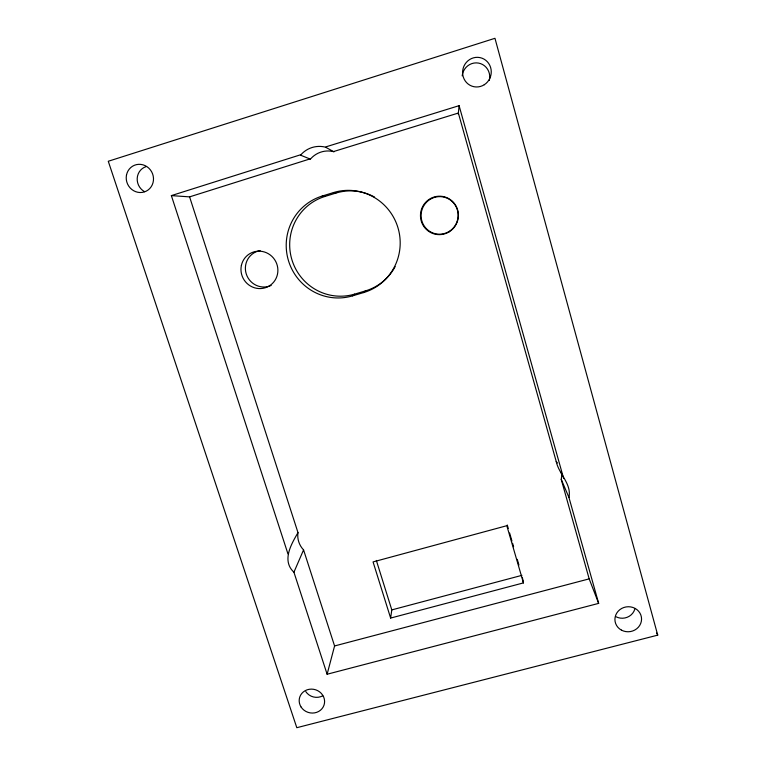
<?xml version="1.0" encoding="UTF-8"?>
<svg xmlns="http://www.w3.org/2000/svg" width="766" height="766" viewBox="0 0 766 766"><rect width="100%" height="100%" fill="white"/><g stroke="black" fill="none" stroke-linecap="round" stroke-linejoin="round"><path stroke-width="1.15" d="M287.949 553.866L171.364 195.608L189.595 196.872L297.993 532.638C291.224 544.281 281.495 560.674 293.924 572.221L327.12 674.233L598.658 603.378L568.956 497.469L561.239 479.372L561.746 475.571L561.267 472.124M297.993 532.638C296.988 538.833 299.219 545.411 303.566 549.902L334.579 645.958L327.12 674.233M458.25 114.182L459.093 105.67L325.177 147.082A25.958 25.24 79.8 0 0 301 154.646L171.364 195.608M568.956 497.469C571.829 483.825 558.816 474.068 556.212 461.477L458.365 113.042L333.401 151.611A24.215 23.574 80.7 0 0 310.814 158.658L189.595 196.872M522.364 577.497L523.456 582.897L390.631 618.066L391.799 609.899L376.355 560.444M293.924 572.221L303.566 549.902M374.564 197.082A51.102 50.297 74.7 0 0 335.891 193.08L333.411 192.592L322.18 196.058A52.165 51.274 71.3 0 0 288.495 260.746A52.165 51.274 71.3 0 0 352.494 295.877L363.601 292.574L365.411 290.917A51.102 50.297 74.7 0 0 395.16 266.597M352.494 295.877L354.543 294.154L365.411 290.917M322.18 196.058L324.908 196.46L335.891 193.08M391.799 609.899L521.924 575.343M334.579 645.958L589.178 578.866L598.658 603.378M657.726 635.138L296.806 727.7L108.274 161.262L494.96 38.3L657.726 635.138L656.682 633.032M300.617 155.201L310.46 159.175M325.799 147.331L333.986 151.84M556.212 461.477L557.418 462.98M390.631 618.066L373.061 561.918L506.814 525.706L523.456 582.897M507.274 524.997L508.27 528.425M509.601 533.002L511.937 541.016M512.598 543.305L513.593 546.732M517.261 559.324L518.927 565.04M561.239 479.372L589.178 578.866M459.093 105.67L563.613 478.396M634.803 609.162A12.907 12.132 -7.7 0 1 615.854 616.668M322.783 695.787A12.39 11.567 16.3 0 1 305.797 691.602M144.583 191.672A13.74 13.07 65.4 0 1 137.21 178.315A13.74 13.07 65.4 0 1 146.076 166.624M462.185 75.844A14.334 13.788 -74.6 0 1 478.405 63.061A14.334 13.788 -74.6 0 1 489.321 80.42M333.411 192.592A52.222 51.389 74.2 0 1 397.927 227.626A52.222 51.389 74.2 0 1 363.601 292.574M271.154 285.459A18.451 17.953 59.9 0 1 246.24 273.912A18.451 17.953 59.9 0 1 260.172 250.616M354.543 294.154A51.044 50.192 71.9 0 1 291.913 259.77A51.044 50.192 71.9 0 1 324.908 196.46M621.446 630.131A13.348 12.515 -7.5 0 0 641.563 619.177A13.348 12.515 -7.5 0 0 621.695 608.443A13.348 12.515 -7.5 0 0 621.446 630.131M301.134 707.095A12.792 11.911 16.3 0 0 323.147 707.066A12.792 11.911 16.3 0 0 311.379 689.113A12.792 11.911 16.3 0 0 301.134 707.095M126.467 175.175A14.238 13.52 65.1 0 0 144.295 191.94A14.238 13.52 65.1 0 0 148.824 168.156A14.238 13.52 65.1 0 0 126.467 175.175M484.275 84.729A14.87 14.295 -74.6 0 0 483.911 59.059A14.87 14.295 -74.6 0 0 462.597 72.674A14.87 14.295 -74.6 0 0 484.275 84.729M241.376 265.476A18.853 18.336 59.5 0 0 265.065 287.834A18.853 18.336 59.5 0 0 271.834 256.323A18.853 18.336 59.5 0 0 241.376 265.476M449.24 231.782A19.236 18.939 -75.4 0 0 448.56 198.509A19.236 18.939 -75.4 0 0 420.467 215.964A19.236 18.939 -75.4 0 0 449.24 231.782M449.221 231.418A18.824 18.528 -75.4 0 0 448.55 198.873A18.824 18.528 -75.4 0 0 421.07 215.945A18.824 18.528 -75.4 0 0 449.221 231.418"/></g></svg>
